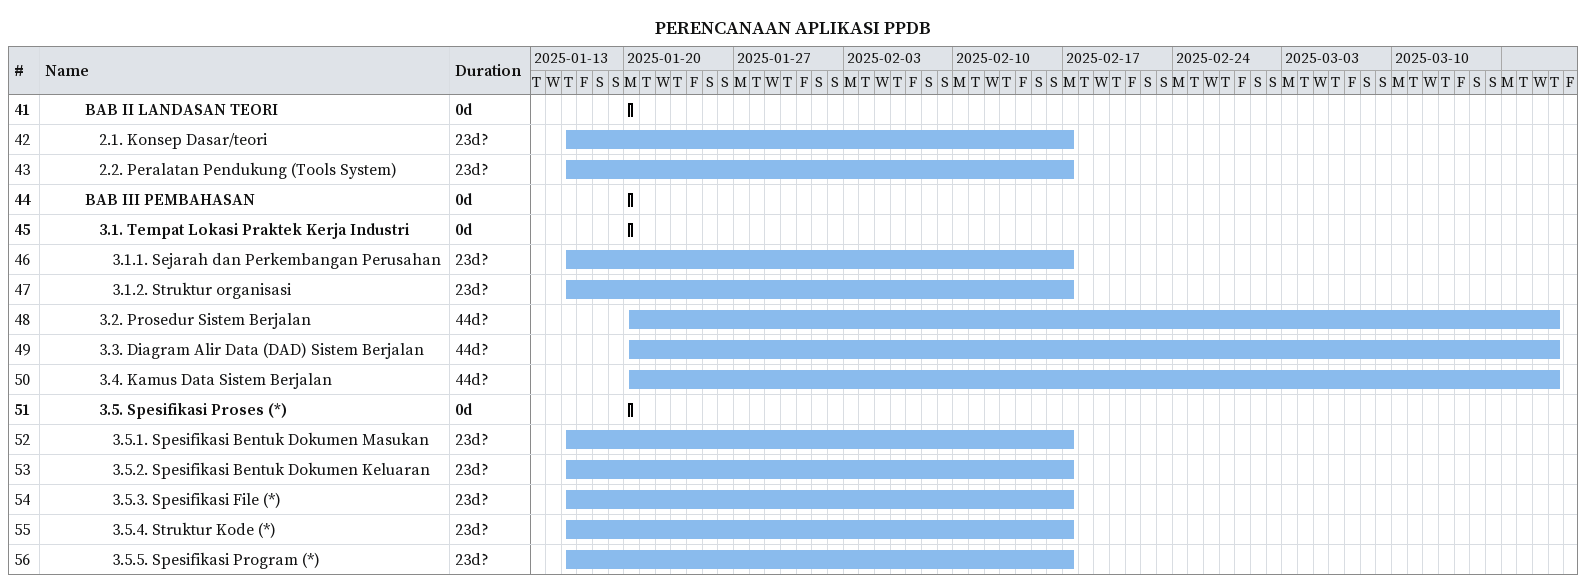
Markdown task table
PERENCANAAN APLIKASI PPDB

| ID | Level | Task | Duration | Start | Finish |
|---|---|---|---|---|---|
| 41 | 4 | **BAB II LANDASAN TEORI** | 0d | 2025-01-20 | 2025-01-20 |
| 42 | 5 | 2.1. Konsep Dasar/teori | 23d? | 2025-01-16 | 2025-02-17 |
| 43 | 5 | 2.2. Peralatan Pendukung (Tools System) | 23d? | 2025-01-16 | 2025-02-17 |
| 44 | 4 | **BAB III PEMBAHASAN** | 0d | 2025-01-20 | 2025-01-20 |
| 45 | 5 | **3.1. Tempat Lokasi Praktek Kerja Industri** | 0d | 2025-01-20 | 2025-01-20 |
| 46 | 6 | 3.1.1. Sejarah dan Perkembangan Perusahan | 23d? | 2025-01-16 | 2025-02-17 |
| 47 | 6 | 3.1.2. Struktur organisasi | 23d? | 2025-01-16 | 2025-02-17 |
| 48 | 5 | 3.2. Prosedur Sistem Berjalan | 44d? | 2025-01-20 | 2025-03-20 |
| 49 | 5 | 3.3. Diagram Alir Data (DAD) Sistem Berjalan | 44d? | 2025-01-20 | 2025-03-20 |
| 50 | 5 | 3.4. Kamus Data Sistem Berjalan | 44d? | 2025-01-20 | 2025-03-20 |
| 51 | 5 | **3.5. Spesifikasi Proses (*)** | 0d | 2025-01-20 | 2025-01-20 |
| 52 | 6 | 3.5.1. Spesifikasi Bentuk Dokumen Masukan | 23d? | 2025-01-16 | 2025-02-17 |
| 53 | 6 | 3.5.2. Spesifikasi Bentuk Dokumen Keluaran | 23d? | 2025-01-16 | 2025-02-17 |
| 54 | 6 | 3.5.3. Spesifikasi File (*) | 23d? | 2025-01-16 | 2025-02-17 |
| 55 | 6 | 3.5.4. Struktur Kode (*) | 23d? | 2025-01-16 | 2025-02-17 |
| 56 | 6 | 3.5.5. Spesifikasi Program (*) | 23d? | 2025-01-16 | 2025-02-17 |
